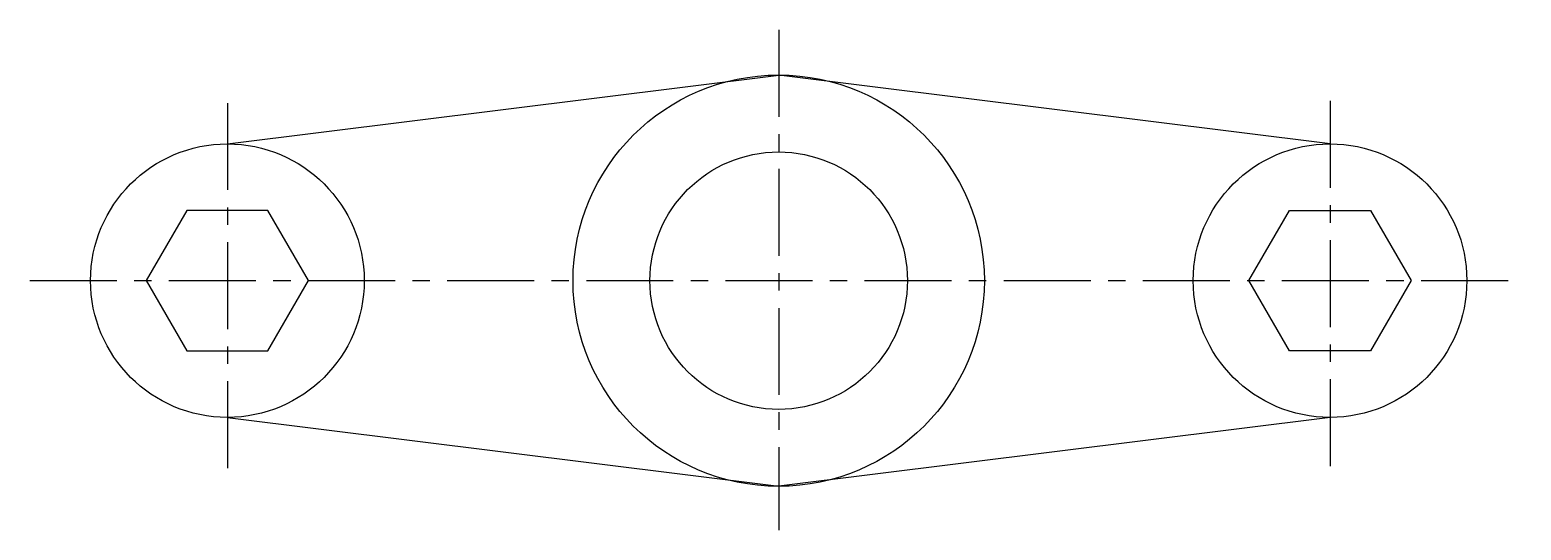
# Model space of a CAD drawing. Header units: millimetres. Extents: x 976 to 1493, y 410 to 584.
import ezdxf

# ---------------------------------------------------------------- set-up
doc = ezdxf.new("R2010")
doc.units = ezdxf.units.MM
doc.header["$LTSCALE"] = 0.95
doc.linetypes.add('CENTER', pattern=[50.8, 31.75, -6.35, 6.35, -6.35])
doc.layers.add('点画线', color=1, linetype='CENTER')

msp = doc.modelspace()

# ---------------------------------------------------------------- linework, layer by layer
for p, q in [((1044.66, 544.08), (1235.9, 567.97)), ((1427.14, 544.08), (1235.9, 567.97)), ((1044.66, 449.17), (1235.9, 425.28)), ((1427.14, 449.17), (1235.9, 425.28))]:
    msp.add_line(p, q)
for points in [[(1072.78, 496.63), (1058.72, 520.98), (1030.59, 520.98), (1016.53, 496.63), (1030.59, 472.27), (1058.72, 472.27)], [(1399.01, 496.63), (1413.08, 520.98), (1441.2, 520.98), (1455.26, 496.63), (1441.2, 472.27), (1413.08, 472.27)]]:
    msp.add_lwpolyline(points, close=True)
for centre, radius in [((1235.9, 496.63), 71.34), ((1044.66, 496.63), 47.46), ((1427.14, 496.63), 47.46), ((1235.9, 496.63), 44.65)]:
    msp.add_circle(centre, radius)
at = {"layer": '点画线'}
for p, q in [((1235.9, 583.66), (1235.9, 410.05)), ((1427.14, 558.96), (1427.14, 431.93)), ((1044.66, 558.25), (1044.66, 429.81)), ((976.14, 496.63), (1493.45, 496.63))]:
    msp.add_line(p, q, dxfattribs=at)

doc.saveas('drawing.dxf')
